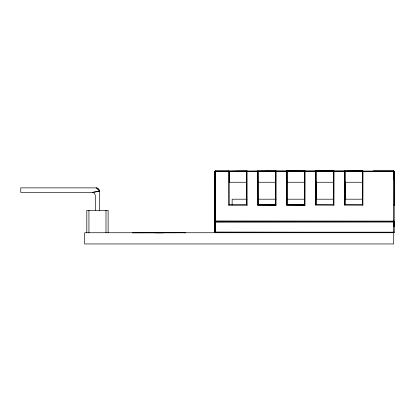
<?xml version="1.0" encoding="UTF-8"?>
<svg xmlns="http://www.w3.org/2000/svg" width="415" height="415" viewBox="0 0 415 415"><rect width="100%" height="100%" fill="white"/><g stroke="black" fill="none" stroke-linecap="round" stroke-linejoin="round"><path stroke-width="0.62" d="M257.959 204.932L275.809 204.932L258.14 204.756L257.964 171.151L246.733 171.276L246.681 204.756L229.194 204.756L229.194 171.359L228.758 171.053L214.877 171.328L214.788 221.05L215.271 221.511L393.669 221.511L394.214 221.107L394.245 171.519L393.669 171.047L393.669 171.519L394.141 171.608M257.705 171.053L276.146 171.276L276.063 205.176L275.57 204.694L275.576 171.525L276.063 171.053L275.97 171.608M275.576 199.599L275.576 181.729M286.905 204.932L304.755 204.932L287.087 204.756L287.118 171.437L286.651 171.053L275.97 171.073L275.627 171.359M304.522 199.589L304.522 171.525L304.926 171.073L315.696 171.073L316.033 171.359L316.09 204.704L315.685 205.093L315.608 171.053L333.52 171.359L333.956 171.053L362.99 171.053L362.902 205.176L344.632 205.093L344.554 171.053L362.466 171.359L362.99 171.053L362.414 171.608L362.414 204.704L362.902 205.176M258.14 204.756L275.627 204.756L275.679 171.608L258.192 171.525L257.622 171.053L257.705 205.176L276.063 205.176M214.846 221.216L214.788 171.608L215.069 171.12L286.568 171.053L286.651 205.176L305.009 205.176L305.092 171.053L333.956 171.053L333.489 171.442L316.033 171.359L315.608 171.053L316.095 171.608L315.608 171.608M316.043 199.657L316.069 181.806M315.685 205.093L333.956 205.176L334.039 171.053L393.762 171.053L393.762 171.608L394.25 171.608L362.414 171.608L344.979 171.359L344.543 171.053M344.99 199.657L345.015 181.806M287.087 204.756L304.574 204.756L304.698 171.462L315.696 171.608M394.043 179.892L394.079 171.608M316.033 171.359L316.095 204.694L333.468 204.704L333.52 171.359L333.468 204.704L333.956 205.176M344.632 205.093L345.036 204.704L362.414 204.704L362.466 171.359M394.151 226.424L394.188 221.937L393.762 221.641L215.354 221.641L214.778 222.191L214.778 232.177L215.354 232.737L215.354 221.641L214.778 222.191L394.068 222.051L394.245 232.177L393.669 232.737L84.676 232.737L84.676 243.953L393.69 243.953L393.762 221.641L394.245 222.108L394.151 226.424L393.851 221.662M215.354 232.348L215.089 232.177L215.354 222.108L215.354 232.504M257.622 171.053L258.135 171.608L246.624 171.608L247.117 171.053L247.024 171.608M260.604 171.188L276.063 171.053L275.57 171.608L275.627 204.756M215.271 183.145L215.183 221.491M393.669 221.511L393.669 171.276M214.788 171.608L215.079 171.12L228.675 171.213L215.359 171.047L214.788 171.608L229.225 171.437L228.675 171.053L228.758 205.176L247.117 205.176L247.024 171.073M287.004 171.328L287.081 171.608L275.57 171.608L276.063 171.053M246.624 171.608L247.117 171.053L231.658 171.188M214.788 221.05L215.359 171.047L215.271 221.511L214.809 220.962L394.214 221.107M215.229 171.328L215.069 171.12L215.271 171.608L215.359 171.047L214.877 171.328M393.669 171.608L393.747 171.12L394.245 171.608L393.669 171.047L393.799 171.328M275.576 171.519L275.736 171.213M393.669 232.737L393.762 232.177L393.669 232.737L394.245 232.177L215.261 232.177L393.799 232.457M362.435 171.442L362.902 171.053L344.46 171.276L345.041 171.608L345.036 204.704L344.979 171.359L344.632 171.073L345.041 171.608L344.87 171.213M333.468 171.525L333.707 171.151L315.685 171.073L316.085 171.608L315.924 171.213M228.675 171.519L246.629 171.525L246.624 182.263L229.251 182.263L229.246 171.525L228.847 171.073L246.863 171.151L236.068 171.188M362.554 171.328L351.858 171.188M228.758 205.176L229.251 204.694M257.705 205.176L258.203 204.694L258.192 181.791M286.651 205.176L287.149 204.694L287.139 181.791M304.698 171.462L304.574 204.756M362.471 171.608L362.99 171.519M246.733 171.276L247.112 171.053M286.978 171.213L286.651 171.053L305.092 171.053L304.522 171.608L287.139 171.525L286.568 171.053L305.009 171.053L286.651 171.053L287.04 171.281M215.271 220.962L214.809 220.962M393.923 171.328L393.669 171.437L394.245 171.519L394.245 205.176L394.006 204.803M185.728 232.737L132.447 232.851M304.807 171.12L305.092 171.053M333.753 171.12L334.039 171.053L333.468 171.608L344.642 171.608M92.644 192.404L99.59 191.237L99.434 190.195L98.272 188.514L96.394 187.871L20.75 187.871L20.75 192.363L93.131 192.524L94.402 193.349L95.3 195.2L95.341 210.306M92.14 192.363L99.59 191.237L99.59 210.306M184.421 232.851L185.396 232.737M154.919 232.851L163.256 232.851M318.502 171.188L333.956 171.053L315.685 171.073M347.448 171.188L362.902 171.053M265.014 171.188L275.809 171.151L257.793 171.073L258.031 171.213M322.912 171.188L333.707 171.151M275.57 182.263L258.203 182.263L258.172 171.437M316.095 182.263L333.463 182.263M345.041 182.263L362.409 182.263M247.003 199.2L232.141 199.2L232.141 204.969M257.99 199.2L276.079 199.2M287.066 199.2L304.511 199.2M316.142 199.2L333.587 199.2M344.575 199.2L362.669 199.2M214.778 232.177L215.089 232.177M286.651 171.053L304.755 171.151M333.764 171.462L334.039 171.519M393.669 221.05L393.949 221.107M215.354 232.737L214.835 232.177L214.835 222.191M393.669 171.047L394.245 171.608M373.744 171.151L373.495 171.053L393.762 171.053L373.495 171.053L373.816 171.213M228.675 171.053L229.246 171.608M344.554 171.053L344.979 171.359M96.394 187.871L99.548 190.708M229.225 171.437L229.013 171.151M305.009 205.176L304.517 204.694L304.517 182.263L287.149 182.263L287.118 171.437M247.117 205.176L246.624 204.694L246.624 181.791M96.892 187.912L99.59 191.237M394.079 204.86L394.245 205.176L394.141 204.932M362.44 181.708L362.461 199.631M333.494 181.708L333.515 199.631M108.118 232.737L108.118 210.306L86.808 210.306L86.808 232.737M105.986 210.306L105.986 232.737M88.94 210.306L88.94 232.737"/></g></svg>
